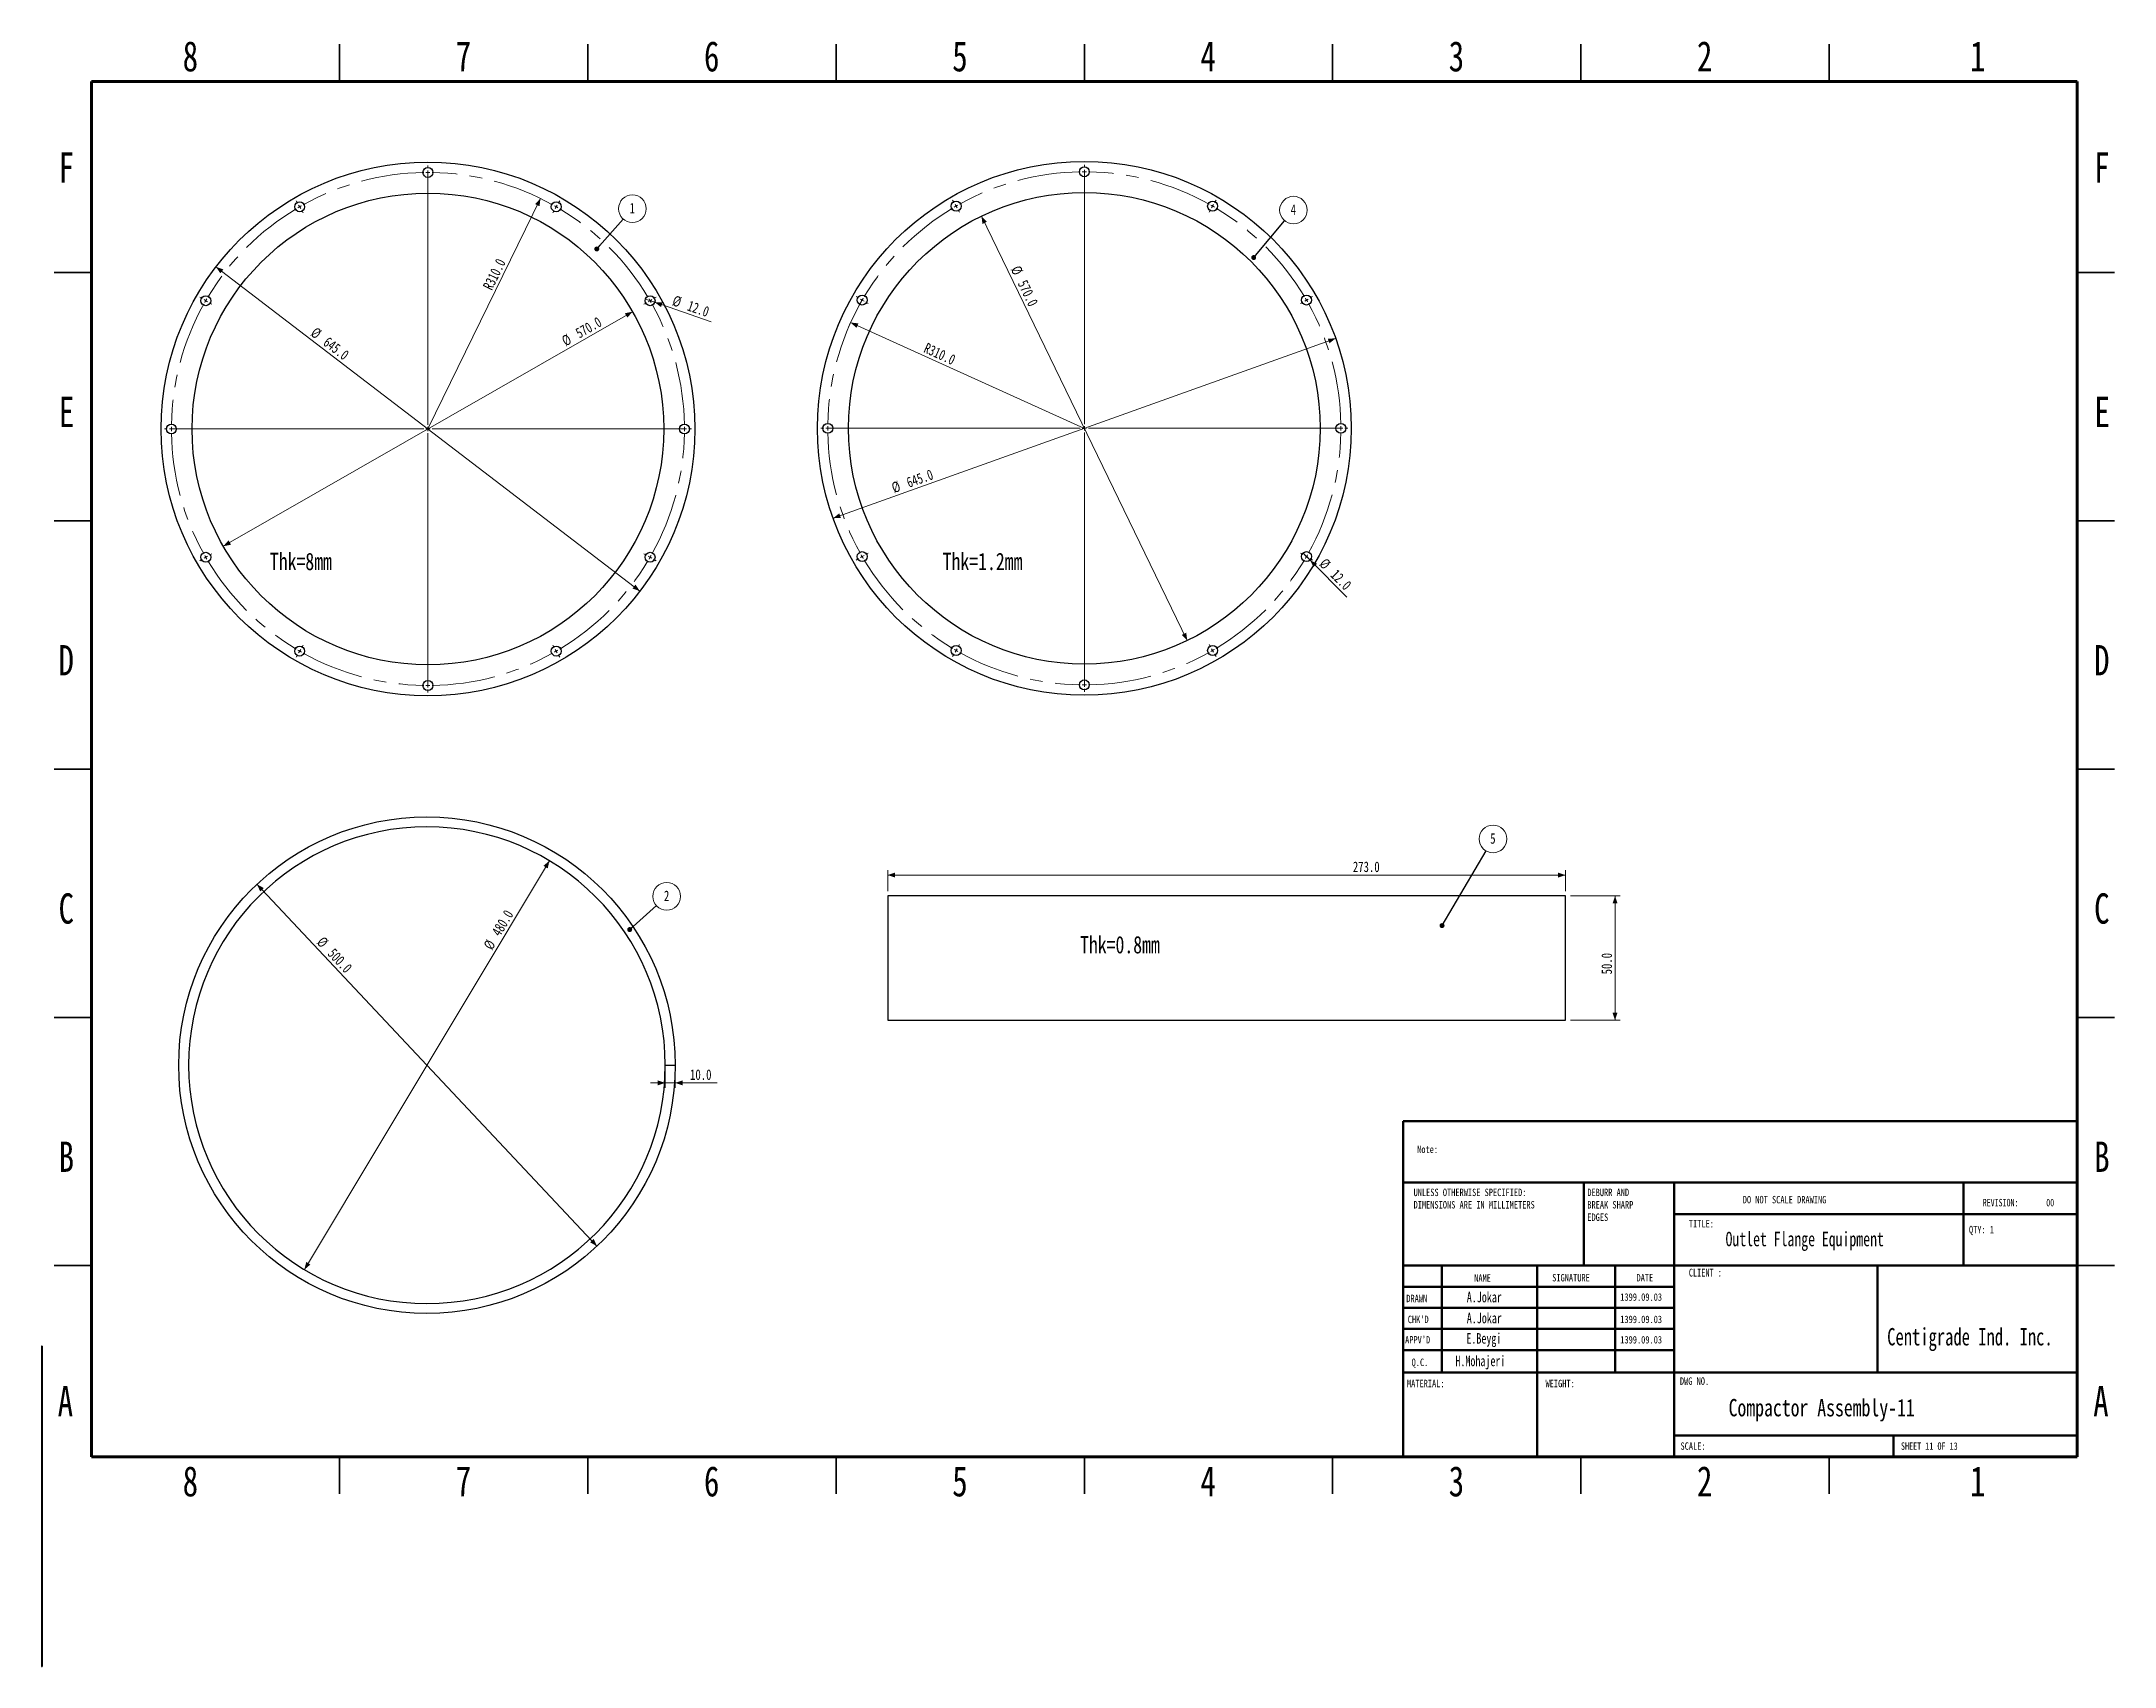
# Paper-space layout 'Sheet11' of a CAD drawing. Header units: millimetres. Extents: x 0 to 418, y -32 to 295.
import ezdxf

# ---------------------------------------------------------------- set-up
doc = ezdxf.new("R2010")
doc.units = ezdxf.units.MM
doc.linetypes.add('CENTERX2', pattern=[20.32, 12.7, -2.54, 2.54, -2.54])
doc.styles.add('SLDTEXTSTYLE0', font='TXT', dxfattribs={"width": 0.75})
doc.styles.add('SLDTEXTSTYLE1', font='TXT', dxfattribs={"width": 0.686449})
doc.styles.add('SLDTEXTSTYLE2', font='TXT', dxfattribs={"width": 0.652778})
doc.styles.add('SLDTEXTSTYLE4', font='TXT', dxfattribs={"width": 0.7})
doc.styles.add('SLDTEXTSTYLE7', font='TXT', dxfattribs={"width": 0.696429})
doc.dimstyles.new('SLDDIMSTYLE18', dxfattribs={"dimtxt": 2.116667, "dimasz": 1.5, "dimexe": 0, "dimexo": 0.0625, "dimgap": 0.529167, "dimtad": 1, "dimdec": 1, "dimlfac": 5, "dimrnd": 1e-09, "dimzin": 4, "dimdsep": 46, "dimtxsty": 'SLDTEXTSTYLE0', "dimsah": 1, "dimcen": 0, "dimadec": 0, "dimazin": 1, "dimtfac": 1, "dimtdec": 0, "dimtmove": 0, "dimatfit": 3, "dimfxl": 1, "dimfrac": 2, "dimtolj": 1, "dimtzin": 12, "dimarcsym": 0})
doc.dimstyles.new('SLDDIMSTYLE25', dxfattribs={"dimtxt": 2.116667, "dimasz": 1.5, "dimexe": 0, "dimexo": 0.0625, "dimgap": 0.529167, "dimtad": 1, "dimdec": 1, "dimlfac": 5, "dimrnd": 1e-09, "dimzin": 4, "dimdsep": 46, "dimtxsty": 'SLDTEXTSTYLE0', "dimsah": 1, "dimcen": 0.09, "dimadec": 0, "dimazin": 1, "dimtfac": 1, "dimtdec": 0, "dimtmove": 0, "dimatfit": 0, "dimfxl": 1, "dimfrac": 2, "dimtolj": 1, "dimtzin": 12, "dimarcsym": 0})
doc.dimstyles.new('SLDDIMSTYLE3', dxfattribs={"dimtxt": 0.18, "dimasz": 1, "dimexe": 0, "dimexo": 0.0625, "dimgap": 0, "dimtad": 0, "dimtih": 1, "dimtoh": 1, "dimdec": 0, "dimrnd": 1e-09, "dimzin": 0, "dimdsep": 46, "dimtxsty": 'Standard', "dimblk1": 'DOT', "dimblk2": 'DOT', "dimsah": 1, "dimcen": 0.09, "dimadec": 0, "dimazin": 0, "dimtfac": 1, "dimtdec": 0, "dimtofl": 0, "dimtmove": 0, "dimatfit": 3, "dimldrblk": 'DOT', "dimfxl": 1, "dimfrac": 2, "dimtolj": 1, "dimtzin": 0, "dimarcsym": 0})
doc.dimstyles.new('SLDDIMSTYLE53', dxfattribs={"dimtxt": 2.116667, "dimasz": 1.5, "dimexe": 0, "dimexo": 0.0625, "dimgap": 0.529167, "dimtad": 1, "dimdec": 1, "dimlfac": 6, "dimrnd": 1e-09, "dimzin": 4, "dimdsep": 46, "dimtxsty": 'SLDTEXTSTYLE0', "dimsah": 1, "dimcen": 0, "dimadec": 0, "dimazin": 1, "dimtfac": 1, "dimtdec": 0, "dimtmove": 0, "dimatfit": 3, "dimfxl": 1, "dimfrac": 2, "dimtolj": 1, "dimtzin": 12, "dimarcsym": 0})
doc.dimstyles.new('SLDDIMSTYLE54', dxfattribs={"dimtxt": 2.116667, "dimasz": 1.5, "dimexe": 0, "dimexo": 0.0625, "dimgap": 0.529167, "dimtad": 1, "dimdec": 1, "dimlfac": 6, "dimrnd": 1e-09, "dimzin": 4, "dimdsep": 46, "dimtxsty": 'SLDTEXTSTYLE0', "dimsah": 1, "dimcen": 0, "dimadec": 0, "dimazin": 1, "dimtfac": 1, "dimtdec": 0, "dimtofl": 0, "dimtmove": 0, "dimatfit": 3, "dimfxl": 1, "dimfrac": 2, "dimtolj": 1, "dimtzin": 12, "dimarcsym": 0})
doc.dimstyles.new('SLDDIMSTYLE55', dxfattribs={"dimtxt": 2.116667, "dimasz": 1.5, "dimexe": 0, "dimexo": 0.0625, "dimgap": 0.529167, "dimtad": 1, "dimdec": 1, "dimlfac": 6, "dimrnd": 1e-09, "dimzin": 4, "dimdsep": 46, "dimtxsty": 'SLDTEXTSTYLE0', "dimblk1": 'NONE', "dimsah": 1, "dimcen": 0, "dimadec": 0, "dimazin": 1, "dimtfac": 1, "dimtdec": 0, "dimtmove": 0, "dimatfit": 3, "dimldrblk": 'NONE', "dimfxl": 1, "dimfrac": 2, "dimtolj": 1, "dimtzin": 12, "dimarcsym": 0})
doc.dimstyles.new('SLDDIMSTYLE56', dxfattribs={"dimtxt": 2.116667, "dimasz": 1.5, "dimexe": 0, "dimexo": 0.0625, "dimgap": 0.529167, "dimtad": 1, "dimdec": 1, "dimlfac": 2, "dimrnd": 1e-09, "dimzin": 4, "dimdsep": 46, "dimtxsty": 'SLDTEXTSTYLE0', "dimsah": 1, "dimcen": 0.09, "dimadec": 0, "dimazin": 1, "dimtfac": 1, "dimtdec": 0, "dimtofl": 0, "dimtmove": 0, "dimatfit": 3, "dimfxl": 1, "dimfrac": 2, "dimtolj": 1, "dimtzin": 12, "dimarcsym": 0})

# ---------------------------------------------------------------- blocks, each defined once
blk = doc.blocks.new('SW_NOTE_122')
at = {"color": 0, "linetype": 'Continuous', "lineweight": 0, "char_height": 1.5, "attachment_point": 1, "style": 'SLDTEXTSTYLE0'}
for s, insert in [('UNLESS OTHERWISE SPECIFIED:', (0, 1.93)), ('DIMENSIONS ARE IN MILLIMETERS', (0, -0.57))]:
    blk.add_mtext(s, dxfattribs=dict(at, insert=insert))
blk = doc.blocks.new('SW_NOTE_123')
at = {"color": 0, "linetype": 'Continuous', "lineweight": 0, "char_height": 1.5, "attachment_point": 1, "style": 'SLDTEXTSTYLE0'}
for s, insert in [('DEBURR AND', (0, 1.93)), ('BREAK SHARP', (0, -0.57)), ('EDGES', (0, -3.07))]:
    blk.add_mtext(s, dxfattribs=dict(at, insert=insert))
blk = doc.blocks.new('_D_193')
at = {"color": 7, "linetype": 'Continuous', "lineweight": 18}
blk.add_line((119, 240.61), (36.57, 193.39), dxfattribs=at)
for points in [[(119, 240.61), (117.45, 240.3), (117.95, 239.43)], [(36.57, 193.39), (38.12, 193.7), (37.62, 194.57)]]:
    blk.add_solid(points, dxfattribs=at)
at = {"color": 7, "linetype": 'Continuous', "lineweight": 18, "char_height": 2.117, "attachment_point": 1, "rotation": 29.8052, "style": 'SLDTEXTSTYLE0'}
for s, insert in [('570.0', (107.26, 237.03)), ('%%c', (104.48, 235.44))]:
    blk.add_mtext(s, dxfattribs=dict(at, insert=insert))
blk = doc.blocks.new('_D_194')
at = {"color": 7, "linetype": 'Continuous', "lineweight": 18}
blk.add_line((100.46, 263.43), (77.78, 217), dxfattribs=at)
blk.add_solid([(100.46, 263.43), (99.35, 262.3), (100.25, 261.86)], dxfattribs=at)
at = {"color": 7, "linetype": 'Continuous', "lineweight": 18, "insert": (88.77, 245.71), "char_height": 2.117, "attachment_point": 1, "rotation": 63.9699, "style": 'SLDTEXTSTYLE0'}
blk.add_mtext('R310.0', dxfattribs=at)
blk = doc.blocks.new('_D_195')
at = {"color": 7, "linetype": 'Continuous', "lineweight": 18}
blk.add_line((35.09, 249.65), (120.48, 184.35), dxfattribs=at)
for points in [[(35.09, 249.65), (35.97, 248.34), (36.58, 249.14)], [(120.48, 184.35), (119.59, 185.66), (118.98, 184.86)]]:
    blk.add_solid(points, dxfattribs=at)
at = {"color": 7, "linetype": 'Continuous', "lineweight": 18, "char_height": 2.117, "attachment_point": 1, "rotation": 322.5938, "style": 'SLDTEXTSTYLE0'}
for s, insert in [('%%c', (55.27, 237.65)), ('645.0', (57.81, 235.71))]:
    blk.add_mtext(s, dxfattribs=dict(at, insert=insert))
blk = doc.blocks.new('_D_196')
at = {"color": 7, "linetype": 'Continuous', "lineweight": 18}
for q in [(121.58, 243.16), (134.85, 238.61)]:
    blk.add_line((123.47, 242.51), q, dxfattribs=at)
blk.add_solid([(123.47, 242.51), (124.73, 241.55), (125.05, 242.5)], dxfattribs=at)
at = {"color": 7, "linetype": 'Continuous', "lineweight": 18, "char_height": 2.117, "attachment_point": 1, "rotation": 341.0686, "style": 'SLDTEXTSTYLE0'}
for s, insert in [('%%c', (127.53, 243.97)), ('12.0', (130.55, 242.93))]:
    blk.add_mtext(s, dxfattribs=dict(at, insert=insert))
blk = doc.blocks.new('_NONE')
blk = doc.blocks.new('SW_NOTE_124')
at = {"color": 0, "linetype": 'Continuous', "lineweight": 0}
blk.add_circle((1.84, 2.08), 2.78, dxfattribs=at)
at = {"color": 0, "linetype": 'Continuous', "lineweight": 0, "insert": (1.82, 3.25), "char_height": 2.12, "attachment_point": 2, "style": 'SLDTEXTSTYLE0'}
blk.add_mtext('1', dxfattribs=at)
blk = doc.blocks.new('_DOT')
at = {"color": 0, "linetype": 'ByBlock', "lineweight": -2}
blk.add_line((-0.5, 0), (-1, 0), dxfattribs=at)
at = {"color": 0, "linetype": 'ByBlock', "const_width": 0.5}
blk.add_lwpolyline([(-0.25, 0, 1), (0.25, 0, 1)], format="xyb", close=True, dxfattribs=at)
blk = doc.blocks.new('SW_CENTERMARKSYMBOL_26')
at = {"color": 0, "linetype": 'Continuous', "lineweight": 0}
for p, q in [((25.83, 7.76), (25.83, 8.34)), ((25.83, -43.91), (25.83, 7.34)), ((25.83, 6.92), (25.83, 7.34)), ((25.83, 6.92), (25.83, 6.51)), ((25.83, 6.09), (25.83, 5.51)), ((-0.42, 0.72), (-0.71, 1.23)), ((0, 0), (-0.21, 0.36)), ((0, 0), (0.21, -0.36)), ((51.67, 0), (51.46, -0.36)), ((51.67, 0), (51.87, 0.36)), ((52.08, 0.72), (52.37, 1.23)), ((0.42, -0.72), (0.71, -1.23)), ((51.25, -0.72), (50.96, -1.23)), ((-19.63, -18.49), (-20.14, -18.2)), ((-18.91, -18.91), (-19.27, -18.7)), ((-18.91, -18.91), (-18.55, -19.12)), ((-18.19, -19.33), (-17.68, -19.62)), ((69.86, -19.33), (69.35, -19.62)), ((70.58, -18.91), (70.22, -19.12)), ((70.58, -18.91), (70.94, -18.7)), ((71.3, -18.49), (71.8, -18.2)), ((-26.67, -44.74), (-27.25, -44.74)), ((25, -44.74), (-26.25, -44.74)), ((-25.83, -44.74), (-26.25, -44.74)), ((-25.83, -44.74), (-25.42, -44.74)), ((-25, -44.74), (-24.42, -44.74)), ((25.83, -44.74), (25.42, -44.74)), ((25.83, -44.74), (25.83, -44.33)), ((25.83, -44.74), (25.83, -45.16)), ((25.83, -44.74), (26.25, -44.74)), ((25.83, -45.58), (25.83, -96.83)), ((26.67, -44.74), (77.92, -44.74)), ((76.67, -44.74), (76.08, -44.74)), ((77.5, -44.74), (77.08, -44.74)), ((77.5, -44.74), (77.92, -44.74)), ((78.33, -44.74), (78.92, -44.74)), ((-18.91, -70.58), (-19.27, -70.79)), ((-18.91, -70.58), (-18.55, -70.37)), ((-18.19, -70.16), (-17.68, -69.87)), ((69.86, -70.16), (69.35, -69.87)), ((70.58, -70.58), (70.22, -70.37)), ((70.58, -70.58), (70.94, -70.79)), ((-19.63, -70.99), (-20.14, -71.29)), ((71.3, -70.99), (71.8, -71.29)), ((-0.42, -90.21), (-0.71, -90.72)), ((0, -89.49), (-0.21, -89.85)), ((0, -89.49), (0.21, -89.13)), ((0.42, -88.77), (0.71, -88.26)), ((51.25, -88.77), (50.96, -88.26)), ((51.67, -89.49), (51.46, -89.13)), ((51.67, -89.49), (51.87, -89.85)), ((52.08, -90.21), (52.37, -90.72)), ((25.83, -95.58), (25.83, -94.99)), ((25.83, -96.41), (25.83, -95.99)), ((25.83, -96.41), (25.83, -96.83)), ((25.83, -97.24), (25.83, -97.83))]:
    blk.add_line(p, q, dxfattribs=at)
at = {"color": 0, "linetype": 'CENTERX2', "lineweight": 0}
for start, end in [(90.9241, 119.0759), (60.9241, 89.0759), (120.9241, 149.0759), (30.9241, 59.0759), (150.9241, 179.0759), (0.9241, 29.0759), (180.9241, 209.0759), (330.9241, 359.0759), (210.9241, 239.0759), (300.9241, 329.0759), (240.9241, 269.0759), (270.9241, 299.0759)]:
    blk.add_arc((25.83, -44.74), 51.67, start, end, dxfattribs=at)
at = {"color": 0, "linetype": 'Continuous', "lineweight": 0}
for start, end in [(90, 90.4621), (89.5379, 90), (119.5379, 120), (60, 60.4621), (59.5379, 60), (120, 120.4621), (150, 150.4621), (149.5379, 150), (30, 30.4621), (29.5379, 30), (179.5379, 180), (180, 180.4621), (0, 0.4621), (359.5379, 0), (209.5379, 210), (210, 210.4621), (329.5379, 330), (330, 330.4621), (239.5379, 240), (240, 240.4621), (299.5379, 300), (300, 300.4621), (269.5379, 270), (270, 270.4621)]:
    blk.add_arc((25.83, -44.74), 51.67, start, end, dxfattribs=at)
blk = doc.blocks.new('_D_197')
at = {"color": 7, "linetype": 'Continuous', "lineweight": 18}
blk.add_line((189.27, 259.87), (230.73, 174.39), dxfattribs=at)
for points in [[(189.27, 259.87), (189.48, 258.3), (190.38, 258.74)], [(230.73, 174.39), (230.52, 175.96), (229.62, 175.52)]]:
    blk.add_solid(points, dxfattribs=at)
at = {"color": 7, "linetype": 'Continuous', "lineweight": 18, "char_height": 2.117, "attachment_point": 1, "rotation": 295.8738, "style": 'SLDTEXTSTYLE0'}
for s, insert in [('%%c', (197.03, 250.13)), ('570.0', (198.42, 247.25))]:
    blk.add_mtext(s, dxfattribs=dict(at, insert=insert))
blk = doc.blocks.new('_D_198')
at = {"color": 7, "linetype": 'Continuous', "lineweight": 18}
blk.add_line((162.93, 238.43), (210, 217.13), dxfattribs=at)
blk.add_arc((210, 217.13), 51.67, 149.5371, 156.7611, dxfattribs=at)
blk.add_solid([(162.93, 238.43), (164.09, 237.36), (164.5, 238.27)], dxfattribs=at)
at = {"color": 7, "linetype": 'Continuous', "lineweight": 18, "insert": (178.35, 234.44), "char_height": 2.117, "attachment_point": 1, "rotation": 335.6523, "style": 'SLDTEXTSTYLE0'}
blk.add_mtext('R310.0', dxfattribs=at)
blk = doc.blocks.new('_D_199')
at = {"color": 7, "linetype": 'Continuous', "lineweight": 18}
blk.add_line((159.39, 199.03), (260.61, 235.24), dxfattribs=at)
for points in [[(260.61, 235.24), (259.03, 235.2), (259.37, 234.26)], [(159.39, 199.03), (160.97, 199.06), (160.63, 200)]]:
    blk.add_solid(points, dxfattribs=at)
at = {"color": 7, "linetype": 'Continuous', "lineweight": 18, "char_height": 2.117, "attachment_point": 1, "rotation": 19.6838, "style": 'SLDTEXTSTYLE0'}
for s, insert in [('645.0', (173.96, 207.13)), ('%%c', (170.95, 206.06))]:
    blk.add_mtext(s, dxfattribs=dict(at, insert=insert))
blk = doc.blocks.new('_D_200')
at = {"color": 7, "linetype": 'Continuous', "lineweight": 18}
for q in [(254.04, 192), (262.9, 183.14)]:
    blk.add_line((255.45, 190.59), q, dxfattribs=at)
blk.add_solid([(255.45, 190.59), (256.16, 189.18), (256.87, 189.88)], dxfattribs=at)
at = {"color": 7, "linetype": 'Continuous', "lineweight": 18, "char_height": 2.117, "attachment_point": 1, "rotation": 315, "style": 'SLDTEXTSTYLE0'}
for s, insert in [('%%c', (258.67, 191.17)), ('12.0', (260.93, 188.91))]:
    blk.add_mtext(s, dxfattribs=dict(at, insert=insert))
blk = doc.blocks.new('SW_NOTE_125')
at = {"color": 0, "linetype": 'Continuous', "lineweight": 0}
blk.add_circle((1.79, 2.13), 2.78, dxfattribs=at)
at = {"color": 0, "linetype": 'Continuous', "lineweight": 0, "insert": (1.77, 3.29), "char_height": 2.12, "attachment_point": 2, "style": 'SLDTEXTSTYLE0'}
blk.add_mtext('4', dxfattribs=at)
blk = doc.blocks.new('SW_CENTERMARKSYMBOL_27')
at = {"color": 0, "linetype": 'Continuous', "lineweight": 0}
for p, q in [((25.83, 7.76), (25.83, 8.34)), ((25.83, -43.91), (25.83, 7.34)), ((25.83, 6.92), (25.83, 7.34)), ((25.83, 6.92), (25.83, 6.51)), ((25.83, 6.09), (25.83, 5.51)), ((-0.42, 0.72), (-0.71, 1.23)), ((0, 0), (-0.21, 0.36)), ((0, 0), (0.21, -0.36)), ((51.67, 0), (51.46, -0.36)), ((51.67, 0), (51.87, 0.36)), ((52.08, 0.72), (52.37, 1.23)), ((0.42, -0.72), (0.71, -1.23)), ((51.25, -0.72), (50.96, -1.23)), ((-19.63, -18.49), (-20.14, -18.2)), ((-18.91, -18.91), (-19.27, -18.7)), ((-18.91, -18.91), (-18.55, -19.12)), ((-18.19, -19.33), (-17.68, -19.62)), ((69.86, -19.33), (69.35, -19.62)), ((70.58, -18.91), (70.22, -19.12)), ((70.58, -18.91), (70.94, -18.7)), ((71.3, -18.49), (71.8, -18.2)), ((-26.67, -44.74), (-27.25, -44.74)), ((25, -44.74), (-26.25, -44.74)), ((-25.83, -44.74), (-26.25, -44.74)), ((-25.83, -44.74), (-25.42, -44.74)), ((-25, -44.74), (-24.42, -44.74)), ((25.83, -44.74), (25.42, -44.74)), ((25.83, -44.74), (25.83, -44.33)), ((25.83, -44.74), (25.83, -45.16)), ((25.83, -44.74), (26.25, -44.74)), ((25.83, -45.58), (25.83, -96.83)), ((26.67, -44.74), (77.92, -44.74)), ((76.67, -44.74), (76.08, -44.74)), ((77.5, -44.74), (77.08, -44.74)), ((77.5, -44.74), (77.92, -44.74)), ((78.33, -44.74), (78.92, -44.74)), ((-18.91, -70.58), (-19.27, -70.79)), ((-18.91, -70.58), (-18.55, -70.37)), ((-18.19, -70.16), (-17.68, -69.87)), ((69.86, -70.16), (69.35, -69.87)), ((70.58, -70.58), (70.22, -70.37)), ((70.58, -70.58), (70.94, -70.79)), ((-19.63, -70.99), (-20.14, -71.29)), ((71.3, -70.99), (71.8, -71.29)), ((-0.42, -90.21), (-0.71, -90.72)), ((0, -89.49), (-0.21, -89.85)), ((0, -89.49), (0.21, -89.13)), ((0.42, -88.77), (0.71, -88.26)), ((51.25, -88.77), (50.96, -88.26)), ((51.67, -89.49), (51.46, -89.13)), ((51.67, -89.49), (51.87, -89.85)), ((52.08, -90.21), (52.37, -90.72)), ((25.83, -95.58), (25.83, -94.99)), ((25.83, -96.41), (25.83, -95.99)), ((25.83, -96.41), (25.83, -96.83)), ((25.83, -97.24), (25.83, -97.83))]:
    blk.add_line(p, q, dxfattribs=at)
at = {"color": 0, "linetype": 'CENTERX2', "lineweight": 0}
for start, end in [(90.9241, 119.0759), (60.9241, 89.0759), (120.9241, 149.0759), (30.9241, 59.0759), (150.9241, 179.0759), (0.9241, 29.0759), (180.9241, 209.0759), (330.9241, 359.0759), (210.9241, 239.0759), (300.9241, 329.0759), (240.9241, 269.0759), (270.9241, 299.0759)]:
    blk.add_arc((25.83, -44.74), 51.67, start, end, dxfattribs=at)
at = {"color": 0, "linetype": 'Continuous', "lineweight": 0}
for start, end in [(90, 90.4621), (89.5379, 90), (120, 120.4621), (119.5379, 120), (60, 60.4621), (59.5379, 60), (150, 150.4621), (149.5379, 150), (30, 30.4621), (29.5379, 30), (179.5379, 180), (180, 180.4621), (0, 0.4621), (359.5379, 0), (209.5379, 210), (210, 210.4621), (329.5379, 330), (330, 330.4621), (239.5379, 240), (240, 240.4621), (299.5379, 300), (300, 300.4621), (269.5379, 270), (270, 270.4621)]:
    blk.add_arc((25.83, -44.74), 51.67, start, end, dxfattribs=at)
blk = doc.blocks.new('_D_201')
at = {"color": 7, "linetype": 'Continuous', "lineweight": 18}
blk.add_line((102.25, 130.04), (52.91, 47.69), dxfattribs=at)
for points in [[(102.25, 130.04), (101.05, 129.01), (101.91, 128.49)], [(52.91, 47.69), (54.11, 48.72), (53.26, 49.23)]]:
    blk.add_solid(points, dxfattribs=at)
at = {"color": 7, "linetype": 'Continuous', "lineweight": 18, "char_height": 2.117, "attachment_point": 1, "rotation": 59.0716, "style": 'SLDTEXTSTYLE0'}
for s, insert in [('480.0', (90.5, 115.73)), ('%%c', (88.86, 112.99))]:
    blk.add_mtext(s, dxfattribs=dict(at, insert=insert))
blk = doc.blocks.new('_D_202')
at = {"color": 7, "linetype": 'Continuous', "lineweight": 18}
blk.add_line((43.34, 125.29), (111.83, 52.43), dxfattribs=at)
for points in [[(43.34, 125.29), (44, 123.86), (44.73, 124.54)], [(111.83, 52.43), (111.17, 53.87), (110.44, 53.18)]]:
    blk.add_solid(points, dxfattribs=at)
at = {"color": 7, "linetype": 'Continuous', "lineweight": 18, "char_height": 2.117, "attachment_point": 1, "rotation": 313.2308, "style": 'SLDTEXTSTYLE0'}
for s, insert in [('%%c', (56.8, 114.96)), ('500.0', (58.99, 112.63))]:
    blk.add_mtext(s, dxfattribs=dict(at, insert=insert))
blk = doc.blocks.new('_D_203')
at = {"color": 7, "linetype": 'Continuous', "lineweight": 18}
for p, q in [((125.58, 87.86), (125.58, 84.3)), ((127.58, 87.86), (127.58, 84.3)), ((125.58, 85.3), (122.58, 85.3)), ((125.58, 85.3), (127.58, 85.3)), ((127.58, 85.3), (136.05, 85.3))]:
    blk.add_line(p, q, dxfattribs=at)
for points in [[(125.58, 85.3), (124.08, 85.8), (124.08, 84.8)], [(127.58, 85.3), (129.08, 84.8), (129.08, 85.8)]]:
    blk.add_solid(points, dxfattribs=at)
at = {"color": 7, "linetype": 'Continuous', "lineweight": 18, "insert": (130.58, 88.02), "char_height": 2.117, "attachment_point": 1, "style": 'SLDTEXTSTYLE0'}
blk.add_mtext('10.0', dxfattribs=at)
blk = doc.blocks.new('SW_NOTE_126')
at = {"color": 0, "linetype": 'Continuous', "lineweight": 0}
blk.add_circle((2.07, 1.86), 2.78, dxfattribs=at)
at = {"color": 0, "linetype": 'Continuous', "lineweight": 0, "insert": (2.05, 3.02), "char_height": 2.12, "attachment_point": 2, "style": 'SLDTEXTSTYLE0'}
blk.add_mtext('2', dxfattribs=at)
blk = doc.blocks.new('_D_204')
at = {"color": 7, "linetype": 'Continuous', "lineweight": 18}
for p, q in [((307.89, 122.94), (317.89, 122.94)), ((316.89, 97.94), (316.89, 122.94)), ((307.89, 97.94), (317.89, 97.94))]:
    blk.add_line(p, q, dxfattribs=at)
for points in [[(316.89, 122.94), (316.39, 121.44), (317.39, 121.44)], [(316.89, 97.94), (317.39, 99.44), (316.39, 99.44)]]:
    blk.add_solid(points, dxfattribs=at)
at = {"color": 7, "linetype": 'Continuous', "lineweight": 18, "insert": (314.16, 107.15), "char_height": 2.117, "attachment_point": 1, "rotation": 90, "style": 'SLDTEXTSTYLE0'}
blk.add_mtext('50.0', dxfattribs=at)
blk = doc.blocks.new('_D_205')
at = {"color": 7, "linetype": 'Continuous', "lineweight": 18}
for p, q in [((170.39, 123.94), (170.39, 128.15)), ((306.89, 127.15), (170.39, 127.15)), ((306.89, 123.94), (306.89, 128.15))]:
    blk.add_line(p, q, dxfattribs=at)
for points in [[(170.39, 127.15), (171.89, 126.65), (171.89, 127.65)], [(306.89, 127.15), (305.39, 127.65), (305.39, 126.65)]]:
    blk.add_solid(points, dxfattribs=at)
at = {"color": 7, "linetype": 'Continuous', "lineweight": 18, "insert": (264.08, 129.88), "char_height": 2.117, "attachment_point": 1, "style": 'SLDTEXTSTYLE0'}
blk.add_mtext('273.0', dxfattribs=at)
blk = doc.blocks.new('SW_NOTE_127')
at = {"color": 0, "linetype": 'Continuous', "lineweight": 0}
blk.add_circle((1.41, 2.4), 2.78, dxfattribs=at)
at = {"color": 0, "linetype": 'Continuous', "lineweight": 0, "insert": (1.39, 3.56), "char_height": 2.12, "attachment_point": 2, "style": 'SLDTEXTSTYLE0'}
blk.add_mtext('5', dxfattribs=at)

psp = doc.layouts.new('Sheet11')

# ---------------------------------------------------------------- linework, layer by layer
at = {"color": 7, "linetype": 'Continuous', "lineweight": 35}
for p, q in [((60, 287), (60, 294.5)), ((110, 287), (110, 294.5)), ((160, 287), (160, 294.5)), ((210, 294.5), (210, 287)), ((210, 287), (210, 294.5)), ((260, 287), (260, 294.5)), ((310, 287), (310, 294.5)), ((360, 287), (360, 294.5)), ((10, 248.5), (2.5, 248.5)), ((410, 248.5), (417.5, 248.5)), ((10, 198.5), (2.5, 198.5)), ((410, 198.5), (417.5, 198.5)), ((2.5, 148.5), (10, 148.5)), ((10, 148.5), (2.5, 148.5)), ((417.5, 148.5), (410, 148.5)), ((410, 148.5), (417.5, 148.5)), ((10, 98.5), (2.5, 98.5)), ((410, 98.5), (417.5, 98.5)), ((10, 48.5), (2.5, 48.5)), ((410, 48.5), (417.5, 48.5)), ((60, 10), (60, 2.5)), ((110, 10), (110, 2.5)), ((160, 10), (160, 2.5)), ((210, 2.5), (210, 10)), ((210, 10), (210, 2.5)), ((260, 10), (260, 2.5)), ((310, 10), (310, 2.5)), ((360, 10), (360, 2.5))]:
    psp.add_line(p, q, dxfattribs=at)
at = {"color": 7, "linetype": 'Continuous', "lineweight": 70}
for p, q in [((10, 10), (10, 287)), ((10, 287), (410, 287)), ((410, 287), (410, 10)), ((410, 10), (10, 10))]:
    psp.add_line(p, q, dxfattribs=at)
at = {"color": 7, "linetype": 'Continuous', "lineweight": 25}
for p, q in [((170.392, 122.943), (170.392, 97.943)), ((306.892, 122.943), (170.392, 122.943)), ((306.892, 97.943), (306.892, 122.943)), ((170.392, 97.943), (306.892, 97.943)), ((0.06, 32.25), (-0.06, 32.25)), ((-0.06, 32.25), (-0.06, -32.25)), ((0.06, 32.25), (0.06, -32.25)), ((-0.06, -32.25), (0.06, -32.25))]:
    psp.add_line(p, q, dxfattribs=at)
at = {"color": 8, "linetype": 'Continuous', "lineweight": 25}
psp.add_line((125.584, 88.864), (127.584, 88.864), dxfattribs=at)
at = {"color": 7, "linetype": 'Continuous', "lineweight": 50}
for p, q in [((274.2, 77.597), (410, 77.597)), ((274.2, 77.597), (274.2, 65.25)), ((274.2, 65.25), (410, 65.25)), ((274.2, 65.25), (274.2, 10.25)), ((310.6, 65.25), (310.6, 48.5)), ((328.8, 65.25), (328.8, 10)), ((387.09, 48.5), (387.09, 65.25)), ((410, 58.875), (328.8, 58.875)), ((410, 48.5), (274.2, 48.5)), ((282, 48.5), (282, 27)), ((301.191, 48.5), (301.191, 10.25)), ((316.906, 48.5), (316.906, 27)), ((328.8, 10.25), (328.8, 48.5)), ((369.786, 27), (369.786, 48.5)), ((328.8, 44.25), (274.2, 44.25)), ((328.8, 40), (274.2, 40)), ((328.8, 35.75), (274.2, 35.75)), ((328.8, 31.5), (274.2, 31.5)), ((284.6, 27), (274.2, 27)), ((284.6, 27), (410, 27)), ((328.8, 14.25), (410, 14.25)), ((373, 10), (373, 14.25))]:
    psp.add_line(p, q, dxfattribs=at)
at = {"color": 7, "linetype": 'Continuous', "lineweight": 25}
for centre, radius in [((77.783, 217.001), 53.75), ((77.783, 268.667), 1), ((210, 217.131), 53.75), ((210, 268.798), 1), ((77.783, 217.001), 47.5), ((210, 217.131), 47.5), ((51.95, 261.745), 1), ((103.616, 261.745), 1), ((184.167, 261.876), 1), ((235.833, 261.876), 1), ((33.039, 242.834), 1), ((122.528, 242.834), 1), ((165.255, 242.964), 1), ((254.745, 242.964), 1), ((26.116, 217.001), 1), ((129.45, 217.001), 1), ((158.333, 217.131), 1), ((261.667, 217.131), 1), ((33.039, 191.167), 1), ((122.528, 191.167), 1), ((165.255, 191.298), 1), ((254.745, 191.298), 1), ((51.95, 172.256), 1), ((103.616, 172.256), 1), ((184.167, 172.386), 1), ((235.833, 172.386), 1), ((77.783, 165.334), 1), ((210, 165.464), 1), ((77.584, 88.864), 50)]:
    psp.add_circle(centre, radius, dxfattribs=at)
for start, end in [(0, 180), (180, 0)]:
    psp.add_arc((77.584, 88.864), 48, start, end, dxfattribs=at)

# ---------------------------------------------------------------- block references
at = {"color": 7, "linetype": 'Continuous', "lineweight": 0}
for name, p in [('SW_CENTERMARKSYMBOL_26', (51.95, 261.745)), ('SW_CENTERMARKSYMBOL_27', (184.167, 261.876)), ('SW_NOTE_124', (117.127, 259.284)), ('SW_NOTE_125', (250.328, 258.954)), ('SW_NOTE_127', (290.902, 132.031)), ('SW_NOTE_126', (123.809, 121.007)), ('SW_NOTE_122', (276.309, 62.069)), ('SW_NOTE_123', (311.309, 62.069))]:
    psp.add_blockref(name, p, dxfattribs=at)

# ---------------------------------------------------------------- texts
for s, insert, char_height, attachment_point, style in [('8', (29.939, 295.114), 6.096, 2, 'SLDTEXTSTYLE0'), ('7', (84.939, 295.114), 6.096, 2, 'SLDTEXTSTYLE0'), ('6', (134.939, 295.114), 6.096, 2, 'SLDTEXTSTYLE0'), ('5', (184.939, 295.114), 6.096, 2, 'SLDTEXTSTYLE0'), ('4', (234.939, 295.114), 6.096, 2, 'SLDTEXTSTYLE0'), ('3', (284.939, 295.114), 6.096, 2, 'SLDTEXTSTYLE0'), ('2', (334.939, 295.114), 6.096, 2, 'SLDTEXTSTYLE0'), ('1', (389.939, 295.114), 6.096, 2, 'SLDTEXTSTYLE0'), ('F', (4.937, 272.726), 6.096, 2, 'SLDTEXTSTYLE0'), ('F', (414.937, 272.726), 6.096, 2, 'SLDTEXTSTYLE0'), ('E', (5.011, 223.476), 6.096, 2, 'SLDTEXTSTYLE0'), ('E', (415.011, 223.476), 6.096, 2, 'SLDTEXTSTYLE0'), ('Thk=8mm', (45.945, 192.074), 3.5, 1, 'SLDTEXTSTYLE0'), ('Thk=1.2mm', (181.459, 192.074), 3.5, 1, 'SLDTEXTSTYLE0'), ('D', (4.93, 173.476), 6.096, 2, 'SLDTEXTSTYLE0'), ('D', (414.93, 173.476), 6.096, 2, 'SLDTEXTSTYLE0'), ('C', (4.937, 123.476), 6.096, 2, 'SLDTEXTSTYLE0'), ('C', (414.937, 123.476), 6.096, 2, 'SLDTEXTSTYLE0'), ('Thk=0.8mm', (209.132, 114.884), 3.5, 1, 'SLDTEXTSTYLE0'), ('B', (4.953, 73.476), 6.096, 2, 'SLDTEXTSTYLE0'), ('Note:', (277.032, 72.666), 1.5, 1, 'SLDTEXTSTYLE0'), ('B', (414.953, 73.476), 6.096, 2, 'SLDTEXTSTYLE0'), ('DO NOT SCALE DRAWING', (342.615, 62.533), 1.5, 1, 'SLDTEXTSTYLE0'), ('REVISION:       00', (390.955, 61.935), 1.5, 1, 'SLDTEXTSTYLE2'), ('TITLE:', (331.76, 57.684), 1.5, 1, 'SLDTEXTSTYLE0'), ('Outlet Flange Equipment', (339.152, 55.312), 2.91042, 1, 'SLDTEXTSTYLE4'), ('QTY: 1', (388.179, 56.503), 1.5, 1, 'SLDTEXTSTYLE0'), ('NAME', (288.522, 46.751), 1.5, 1, 'SLDTEXTSTYLE0'), ('SIGNATURE', (304.234, 46.812), 1.5, 1, 'SLDTEXTSTYLE0'), ('DATE', (321.218, 46.812), 1.5, 1, 'SLDTEXTSTYLE0'), ('CLIENT :', (331.76, 47.885), 1.5875, 1, 'SLDTEXTSTYLE4'), ('DRAWN', (274.843, 42.635), 1.5, 1, 'SLDTEXTSTYLE1'), ('A.Jokar', (287.033, 43.219), 2.1167, 1, 'SLDTEXTSTYLE4'), ('1399.09.03', (317.944, 42.917), 1.5, 1, 'SLDTEXTSTYLE0'), ("CHK'D", (275.139, 38.412), 1.5, 1, 'SLDTEXTSTYLE0'), ('A.Jokar', (287.033, 38.996), 2.1167, 1, 'SLDTEXTSTYLE4'), ('1399.09.03', (317.944, 38.426), 1.5, 1, 'SLDTEXTSTYLE0'), ("APPV'D", (274.602, 34.316), 1.5, 1, 'SLDTEXTSTYLE0'), ('E.Beygi', (286.947, 34.9), 2.1167, 1, 'SLDTEXTSTYLE4'), ('1399.09.03', (317.944, 34.316), 1.5, 1, 'SLDTEXTSTYLE0'), ('Centigrade Ind. Inc.', (371.708, 35.923), 3.5, 1, 'SLDTEXTSTYLE4'), ('Q.C.', (275.915, 29.776), 1.5, 1, 'SLDTEXTSTYLE0'), ('H.Mohajeri', (284.734, 30.36), 2.1167, 1, 'SLDTEXTSTYLE4'), ('MATERIAL:', (274.975, 25.505), 1.5, 1, 'SLDTEXTSTYLE0'), ('WEIGHT:', (302.894, 25.503), 1.4986, 1, 'SLDTEXTSTYLE0'), ('DWG NO.', (329.953, 25.986), 1.5, 1, 'SLDTEXTSTYLE0'), ('A', (4.757, 24.226), 6.096, 2, 'SLDTEXTSTYLE0'), ('Compactor Assembly-11', (339.765, 21.64), 3.5, 1, 'SLDTEXTSTYLE0'), ('A', (414.757, 24.226), 6.096, 2, 'SLDTEXTSTYLE0'), ('SCALE:', (330.074, 12.9), 1.5, 1, 'SLDTEXTSTYLE0'), ('SHEET 11 OF 13', (374.478, 12.9), 1.5, 1, 'SLDTEXTSTYLE7'), ('8', (29.939, 8.114), 6.096, 2, 'SLDTEXTSTYLE0'), ('7', (84.939, 8.114), 6.096, 2, 'SLDTEXTSTYLE0'), ('6', (134.939, 8.114), 6.096, 2, 'SLDTEXTSTYLE0'), ('5', (184.939, 8.114), 6.096, 2, 'SLDTEXTSTYLE0'), ('4', (234.939, 8.114), 6.096, 2, 'SLDTEXTSTYLE0'), ('3', (284.939, 8.114), 6.096, 2, 'SLDTEXTSTYLE0'), ('2', (334.939, 8.114), 6.096, 2, 'SLDTEXTSTYLE0'), ('1', (389.939, 8.114), 6.096, 2, 'SLDTEXTSTYLE0')]:
    psp.add_mtext(s, dxfattribs=dict(at, insert=insert, char_height=char_height, attachment_point=attachment_point, style=style))

# ---------------------------------------------------------------- dimensions: what is measured, and where the dimension line sits
at = {"color": 7, "linetype": 'Continuous', "lineweight": 18}
for center, mpoint, picture, middle in [((77.783, 217.001), (100.457, 263.426), '_D_194', (93.16, 248.485)), ((210, 217.131), (162.929, 238.432), '_D_198', (181.175, 230.175))]:
    dim = psp.add_radius_dim(center=center, mpoint=mpoint, dimstyle='SLDDIMSTYLE54', dxfattribs=at)
    dim.commit()
    dim.dimension.update_dxf_attribs({"geometry": picture, "text_midpoint": middle, "dimtype": 164})
for p1, p2, dimstyle, picture, middle in [((189.271, 259.869), (230.729, 174.392), 'SLDDIMSTYLE53', '_D_197', (196.784, 244.38)), ((35.087, 249.652), (120.479, 184.349), 'SLDDIMSTYLE53', '_D_195', (57.633, 232.41)), ((121.582, 243.158), (123.474, 242.509), 'SLDDIMSTYLE55', '_D_196', (130.906, 239.96)), ((119, 240.611), (36.566, 193.391), 'SLDDIMSTYLE53', '_D_193', (110.313, 235.635)), ((159.391, 199.026), (260.609, 235.236), 'SLDDIMSTYLE53', '_D_199', (176.648, 205.2)), ((254.038, 192.005), (255.452, 190.591), 'SLDDIMSTYLE55', '_D_200', (259.974, 186.069)), ((102.255, 130.039), (52.914, 47.689), 'SLDDIMSTYLE18', '_D_201', (93.854, 116.018)), ((43.337, 125.294), (111.831, 52.434), 'SLDDIMSTYLE18', '_D_202', (58.279, 109.4))]:
    dim = psp.add_diameter_dim_2p(p1=p1, p2=p2, dimstyle=dimstyle, dxfattribs=at)
    dim.commit()
    dim.dimension.update_dxf_attribs({"geometry": picture, "text_midpoint": middle, "dimtype": 163})
for base, p1, p2, dimstyle, picture, middle in [((170.392, 127.147), (306.892, 122.943), (170.392, 122.943), 'SLDDIMSTYLE56', '_D_205', (267.595, 127.147)), ((127.584, 85.295), (125.584, 88.864), (127.584, 88.864), 'SLDDIMSTYLE25', '_D_203', (133.314, 85.295))]:
    dim = psp.add_linear_dim(base=base, p1=p1, p2=p2, dimstyle=dimstyle, dxfattribs=at)
    dim.commit()
    dim.dimension.update_dxf_attribs({"geometry": picture, "text_midpoint": middle, "dimtype": 160})
dim = psp.add_linear_dim(base=(316.892, 122.943), p1=(306.892, 97.943), p2=(306.892, 122.943), angle=90, dimstyle='SLDDIMSTYLE56', dxfattribs=at)
dim.commit()
dim.dimension.update_dxf_attribs({"geometry": '_D_204', "text_midpoint": (316.892, 109.887), "dimtype": 160})

# ---------------------------------------------------------------- leaders
at = {"color": 7, "linetype": 'Continuous', "lineweight": 0}
for points in [[(111.793, 253.256), (117.127, 259.284)], [(244.106, 251.534), (250.328, 258.954)], [(282.045, 116.977), (290.902, 132.031)], [(118.421, 116.181), (123.809, 121.007)]]:
    psp.add_leader(points, dimstyle='SLDDIMSTYLE3', dxfattribs=at)

doc.saveas('drawing.dxf')
